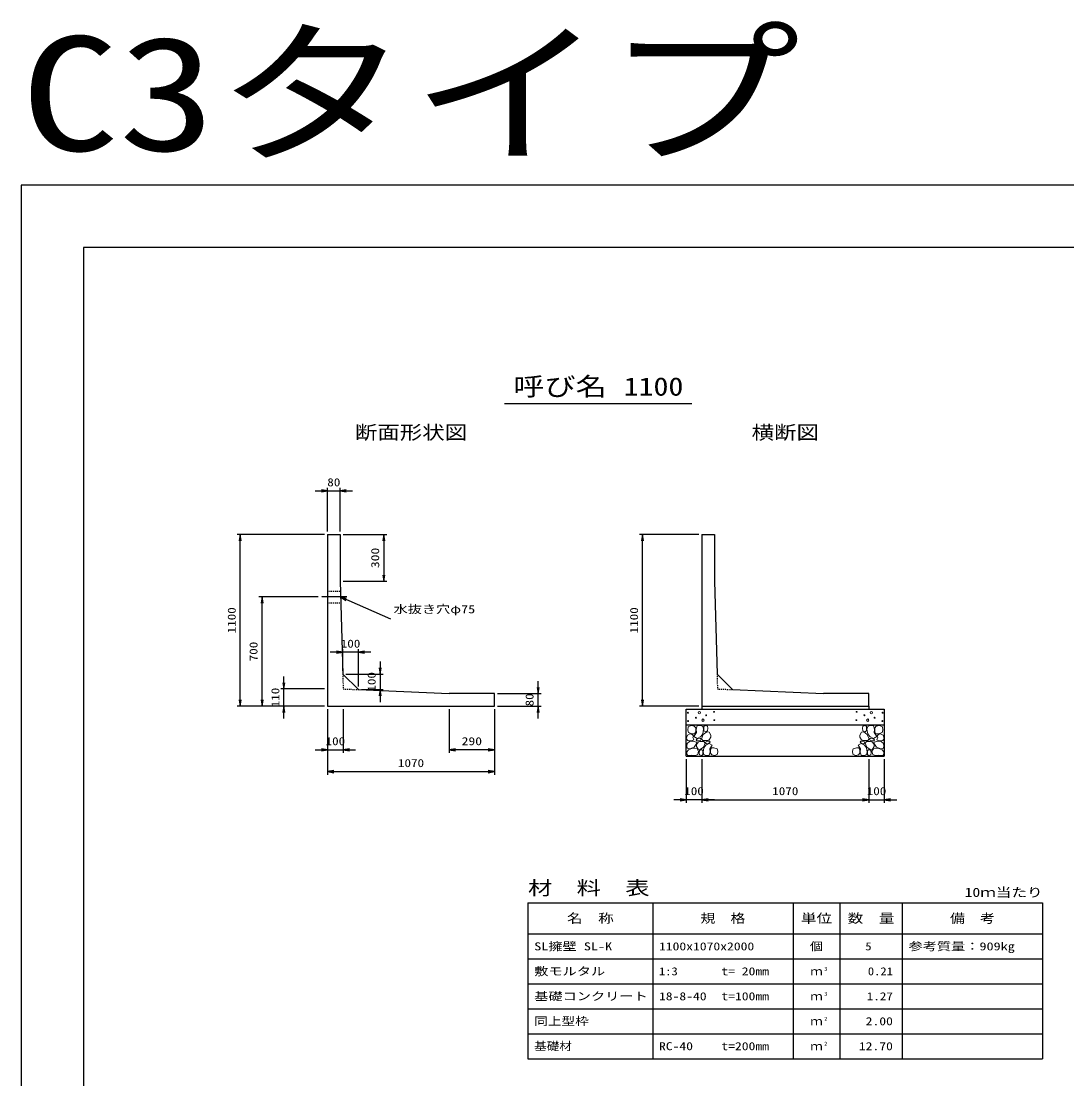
# Model space of a CAD drawing. Units: millimetres at full size. Extents: x 0 to 16820, y 0 to 12931.
# Drawn here: x 0 to 6706, y 6151 to 12931 of the extents above; entities that cross this region are included whole.
import ezdxf
from ezdxf.enums import TextEntityAlignment as Align

# ---------------------------------------------------------------- set-up
doc = ezdxf.new("R2010")
doc.units = ezdxf.units.MM
doc.linetypes.add('CHAIN', pattern=[18.5, 12, -1.5, 3.5, -1.5])
doc.linetypes.add('DASHED_SPACED', pattern=[12, 6, -6])
for name, color, linetype, lineweight in [('D-BMK', 2, 'CHAIN', 25), ('D-DCR-HCHn', 4, 'Continuous', 9), ('D-MTR-FRAM', 7, 'Continuous', 25), ('D-MTR-LINE', 7, 'Continuous', 25), ('D-STR-DIM', 7, 'Continuous', 25), ('D-STR-STRn', 1, 'Continuous', 25), ('D-STR-TXT', 7, 'Continuous', 25), ('D-TTL', 2, 'Continuous', 25), ('D-TTL-TXT', 7, 'Continuous', 25)]:
    doc.layers.add(name, color=color, linetype=linetype, lineweight=lineweight)
doc.layers.add('D-MTR', color=7, linetype='Continuous')
doc.layers.add('D-MTR-TXT', color=7, linetype='Continuous')
doc.styles.add('ＭＳ ゴシック', font='')
doc.styles.get('ＭＳ ゴシック').set_extended_font_data('MS Gothic')

# ---------------------------------------------------------------- blocks, each defined once
blk = doc.blocks.new('open_arrow')
at = {"color": 0, "linetype": 'Continuous', "lineweight": -2}
blk.add_lwpolyline([(7.5, 1.25), (0, 0), (7.5, -1.25)], dxfattribs=at)

msp = doc.modelspace()

# ---------------------------------------------------------------- linework, layer by layer
at = {"layer": 'D-BMK'}
msp.add_line((2087.899, 9240), (1925, 9240), dxfattribs=at)
at = {"layer": 'D-DCR-HCHn'}
for points in [[(4316.198, 8411.594), (4295.395, 8416.217), (4276.904, 8406.971), (4274.592, 8386.168), (4279.215, 8369.988), (4302.33, 8363.053), (4318.51, 8363.053), (4325.444, 8374.611), (4325.444, 8400.037)], [(4334.69, 8413.906), (4327.756, 8393.102), (4330.067, 8369.988), (4313.887, 8344.562), (4334.69, 8333.005), (4357.805, 8344.562), (4371.673, 8363.053), (4376.296, 8393.102), (4371.673, 8409.283), (4357.805, 8416.217)], [(4378.608, 8409.283), (4378.608, 8381.545), (4390.165, 8374.611), (4401.722, 8381.545), (4404.034, 8397.725), (4401.722, 8411.594), (4385.542, 8416.217)], [(5421.392, 8409.283), (5421.392, 8381.545), (5409.835, 8374.611), (5398.278, 8381.545), (5395.966, 8397.725), (5398.278, 8411.594), (5414.458, 8416.217)], [(5465.31, 8413.906), (5472.244, 8393.102), (5469.933, 8369.988), (5486.113, 8344.562), (5465.31, 8333.005), (5442.195, 8344.562), (5428.327, 8363.053), (5423.704, 8393.102), (5428.327, 8409.283), (5442.195, 8416.217)], [(5483.802, 8411.594), (5504.605, 8416.217), (5523.096, 8406.971), (5525.408, 8386.168), (5520.785, 8369.988), (5497.67, 8363.053), (5481.49, 8363.053), (5474.556, 8374.611), (5474.556, 8400.037)], [(4272.281, 8353.808), (4265.346, 8333.005), (4274.592, 8319.136), (4297.707, 8316.824), (4313.488, 8323.599), (4306.952, 8339.939), (4311.575, 8349.185), (4302.33, 8358.431), (4288.461, 8363.053)], [(4373.985, 8358.431), (4362.427, 8330.693), (4371.673, 8319.136), (4399.411, 8319.136), (4410.968, 8323.759), (4422.525, 8339.939), (4422.525, 8353.808), (4410.968, 8372.299), (4397.099, 8374.611)], [(5426.015, 8358.431), (5437.573, 8330.693), (5428.327, 8319.136), (5400.589, 8319.136), (5389.032, 8323.759), (5377.475, 8339.939), (5377.475, 8353.808), (5389.032, 8372.299), (5402.901, 8374.611)], [(5527.719, 8353.808), (5534.654, 8333.005), (5525.408, 8319.136), (5502.293, 8316.824), (5486.512, 8323.599), (5493.048, 8339.939), (5488.425, 8349.185), (5497.67, 8358.431), (5511.539, 8363.053)], [(4316.155, 8277.009), (4333.277, 8302.692), (4331.137, 8309.112), (4307.594, 8315.533), (4286.192, 8313.393), (4271.21, 8300.551), (4269.07, 8285.57), (4271.21, 8270.588), (4288.332, 8266.308)], [(4339.313, 8333.005), (4327.756, 8323.759), (4332.379, 8316.824), (4348.559, 8316.824), (4355.493, 8319.136), (4360.116, 8328.382), (4353.182, 8335.316)], [(4376.082, 8277.009), (4386.783, 8302.692), (4378.222, 8313.393), (4352.539, 8313.393), (4341.838, 8309.112), (4331.137, 8294.131), (4331.137, 8281.289), (4341.838, 8264.167), (4354.679, 8262.027)], [(4412.466, 8225.643), (4418.886, 8244.905), (4416.746, 8266.308), (4431.728, 8289.85), (4412.466, 8300.551), (4391.063, 8289.85), (4378.222, 8272.728), (4373.941, 8244.905), (4378.222, 8229.924), (4391.063, 8223.503)], [(4408.185, 8300.551), (4418.886, 8309.112), (4414.606, 8315.533), (4399.624, 8315.533), (4393.204, 8313.393), (4388.923, 8304.832), (4395.344, 8298.411)], [(4429.588, 8227.783), (4448.85, 8223.503), (4465.972, 8232.064), (4468.112, 8251.326), (4463.831, 8266.308), (4442.429, 8272.728), (4427.447, 8272.728), (4421.027, 8262.027), (4421.027, 8238.484)], [(5370.412, 8227.783), (5351.15, 8223.503), (5334.028, 8232.064), (5331.888, 8251.326), (5336.169, 8266.308), (5357.571, 8272.728), (5372.553, 8272.728), (5378.973, 8262.027), (5378.973, 8238.484)], [(5387.534, 8225.643), (5381.114, 8244.905), (5383.254, 8266.308), (5368.272, 8289.85), (5387.534, 8300.551), (5408.937, 8289.85), (5421.778, 8272.728), (5426.059, 8244.905), (5421.778, 8229.924), (5408.937, 8223.503)], [(5391.815, 8300.551), (5381.114, 8309.112), (5385.394, 8315.533), (5400.376, 8315.533), (5406.796, 8313.393), (5411.077, 8304.832), (5404.656, 8298.411)], [(5423.918, 8277.009), (5413.217, 8302.692), (5421.778, 8313.393), (5447.461, 8313.393), (5458.162, 8309.112), (5468.863, 8294.131), (5468.863, 8281.289), (5458.162, 8264.167), (5445.321, 8262.027)], [(5460.687, 8333.005), (5472.244, 8323.759), (5467.621, 8316.824), (5451.441, 8316.824), (5444.507, 8319.136), (5439.884, 8328.382), (5446.818, 8335.316)], [(5483.845, 8277.009), (5466.723, 8302.692), (5468.863, 8309.112), (5492.406, 8315.533), (5513.808, 8313.393), (5528.79, 8300.551), (5530.93, 8285.57), (5528.79, 8270.588), (5511.668, 8266.308)], [(4324.716, 8223.503), (4339.698, 8229.924), (4343.978, 8251.326), (4335.417, 8266.308), (4320.435, 8270.588), (4301.173, 8268.448), (4279.771, 8259.887), (4269.07, 8247.045), (4269.07, 8232.064), (4275.49, 8223.503), (4301.173, 8225.643)], [(4371.801, 8229.924), (4371.801, 8255.606), (4361.1, 8262.027), (4350.399, 8255.606), (4348.259, 8240.625), (4350.399, 8227.783), (4365.381, 8223.503)], [(5428.199, 8229.924), (5428.199, 8255.606), (5438.9, 8262.027), (5449.601, 8255.606), (5451.741, 8240.625), (5449.601, 8227.783), (5434.619, 8223.503)], [(5475.284, 8223.503), (5460.302, 8229.924), (5456.022, 8251.326), (5464.583, 8266.308), (5479.565, 8270.588), (5498.827, 8268.448), (5520.229, 8259.887), (5530.93, 8247.045), (5530.93, 8232.064), (5524.51, 8223.503), (5498.827, 8225.643)]]:
    msp.add_lwpolyline(points, close=True, dxfattribs=at)
for centre, radius in [((4275.727, 8497.43), 3), ((4348.336, 8497.43), 7.5), ((4392.708, 8481.639), 3), ((4443.131, 8503.481), 3), ((5356.869, 8503.481), 3), ((5407.292, 8481.639), 3), ((5451.664, 8497.43), 7.5), ((5524.273, 8497.43), 3), ((4276.869, 8443.919), 3), ((4327.292, 8465.761), 3), ((4371.664, 8449.97), 7.5), ((4444.273, 8449.97), 3), ((5355.727, 8449.97), 3), ((5428.336, 8449.97), 7.5), ((5472.708, 8465.761), 3), ((5523.131, 8443.919), 3)]:
    msp.add_circle(centre, radius, dxfattribs=at)
at = {"layer": 'D-MTR-FRAM'}
for p, q in [((3250, 7280), (6550, 7280)), ((3250, 7280), (3250, 6280)), ((6550, 7280), (6550, 6280)), ((3250, 6280), (6550, 6280))]:
    msp.add_line(p, q, dxfattribs=at)
at = {"layer": 'D-MTR-LINE'}
for p, q in [((4050, 7280), (4050, 6280)), ((4950, 7280), (4950, 6280)), ((5250, 7280), (5250, 6280)), ((5650, 7280), (5650, 6280)), ((3250, 7080), (6550, 7080)), ((3250, 6920), (6550, 6920)), ((3250, 6760), (6550, 6760)), ((3250, 6600), (6550, 6600)), ((3250, 6440), (6550, 6440))]:
    msp.add_line(p, q, dxfattribs=at)
at = {"layer": 'D-STR-DIM'}
for p, q in [((1885, 9920), (2125, 9920)), ((1965, 9660), (1965, 9940)), ((2045, 9660), (2045, 9940)), ((1945, 9640), (1385, 9640)), ((1405, 8540), (1405, 9640)), ((2065, 9640), (2345, 9640)), ((2325, 9640), (2325, 9340)), ((4345, 9640), (3965, 9640)), ((3985, 8540), (3985, 9640)), ((2065, 9340), (2345, 9340)), ((1905, 9240), (1525, 9240)), ((1545, 8540), (1545, 9240)), ((2242.226, 8885.711), (1982.226, 8885.711)), ((2062.226, 8765.711), (2062.226, 8905.711)), ((2162.226, 8665.711), (2162.226, 8905.711)), ((2302.226, 8825.711), (2302.226, 8565.711)), ((1685, 8460), (1685, 8730)), ((2082.226, 8745.711), (2322.226, 8745.711)), ((3315, 8460), (3315, 8700)), ((1945, 8650), (1665, 8650)), ((2182.226, 8645.711), (2322.226, 8645.711)), ((3055, 8620), (3335, 8620)), ((1945, 8540), (1385, 8540)), ((1945, 8540), (1525, 8540)), ((1945, 8540), (1665, 8540)), ((1965, 8520), (1965, 8240)), ((1965, 8520), (1965, 8100)), ((2065, 8520), (2065, 8240)), ((2745, 8520), (2745, 8240)), ((3035, 8520), (3035, 8100)), ((3035, 8520), (3035, 8240)), ((3055, 8540), (3335, 8540)), ((4345, 8540), (3965, 8540)), ((1885, 8260), (2145, 8260)), ((3035, 8260), (2745, 8260)), ((4265, 8200), (4265, 7920)), ((4365, 8200), (4365, 7920)), ((4365, 8200), (4365, 7920)), ((5435, 8200), (5435, 7920)), ((5435, 8200), (5435, 7920)), ((5535, 8200), (5535, 7920)), ((1965, 8120), (3035, 8120)), ((4445, 7940), (4185, 7940)), ((4365, 7940), (5435, 7940)), ((5355, 7940), (5615, 7940))]:
    msp.add_line(p, q, dxfattribs=at)
at = {"layer": 'D-STR-STRn'}
for p, q in [((1965, 9640), (2045, 9640)), ((1965, 9640), (1965, 8540)), ((2045, 9640), (2045, 9340)), ((4365, 9640), (4445, 9640)), ((4365, 9640), (4365, 8540)), ((4445, 9640), (4445, 9340)), ((2045, 9340), (2062.226, 8745.711)), ((4445, 9340), (4462.226, 8745.711)), ((2162.226, 8645.711), (2062.226, 8745.711)), ((4562.226, 8645.711), (4462.226, 8745.711)), ((2162.226, 8645.711), (2745, 8620)), ((3035, 8620), (2745, 8620)), ((3035, 8540), (3035, 8620)), ((4562.226, 8645.711), (5145, 8620)), ((5435, 8620), (5145, 8620)), ((5435, 8540), (5435, 8620)), ((1965, 8540), (3035, 8540)), ((4265, 8220), (4265, 8520)), ((4265, 8520), (5535, 8520)), ((4365, 8540), (5435, 8540)), ((4365, 8540), (4365, 8520)), ((5435, 8540), (5435, 8520)), ((5535, 8520), (5535, 8220)), ((4265, 8420), (5535, 8420)), ((4265, 8220), (5535, 8220))]:
    msp.add_line(p, q, dxfattribs=at)
at = {"layer": 'D-STR-STRn', "linetype": 'DASHED_SPACED'}
for p, q in [((1965, 9277.5), (2046.812, 9277.5)), ((1965, 9202.5), (2048.986, 9202.5))]:
    msp.add_line(p, q, dxfattribs=at)
at = {"layer": 'D-STR-STRn', "color": 2, "linetype": 'DASHED_SPACED'}
for p, q in [((2062.226, 8745.711), (2065, 8650)), ((4462.226, 8745.711), (4465, 8650)), ((2065, 8650), (2162.226, 8645.711)), ((4465, 8650), (4562.226, 8645.711))]:
    msp.add_line(p, q, dxfattribs=at)
at = {"layer": 'D-STR-TXT'}
msp.add_line((2047.899, 9240), (2367.899, 9100), dxfattribs=at)
at = {"layer": 'D-TTL'}
for points in [[(0, 0), (16820, 0), (16820, 11880), (0, 11880)], [(400, 400), (16420, 400), (16420, 11480), (400, 11480)]]:
    msp.add_lwpolyline(points, close=True, dxfattribs=at)
at = {"layer": 'D-TTL-TXT'}
msp.add_line((3100, 10480), (4300, 10480), dxfattribs=at)

# ---------------------------------------------------------------- block references
at = {"layer": 'D-STR-DIM', "xscale": 5.33, "yscale": 5.33}
for p, rotation in [((1965, 9920), 180), ((1405, 9640), 270), ((2325, 9640), 270), ((3985, 9640), 270), ((2325, 9340), 90), ((1545, 9240), 270), ((2062.226, 8885.711), 180), ((2302.226, 8745.711), 90), ((1685, 8650), 90), ((2302.226, 8645.711), 270), ((3315, 8620), 90), ((1405, 8540), 90), ((1545, 8540), 90), ((3985, 8540), 90), ((1685, 8540), 270), ((3315, 8540), 270), ((1965, 8260), 180), ((3035, 8260), 180), ((3035, 8120), 180), ((4265, 7940), 180), ((5435, 7940), 180), ((5435, 7940), 180)]:
    msp.add_blockref('open_arrow', p, dxfattribs=dict(at, rotation=rotation))
for p in [(2045, 9920), (2162.226, 8885.711), (2065, 8260), (2745, 8260), (1965, 8120), (4365, 7940), (4365, 7940), (5535, 7940)]:
    msp.add_blockref('open_arrow', p, dxfattribs=at)
at = {"layer": 'D-STR-TXT', "xscale": 5.33, "yscale": 5.33, "rotation": 336.4}
msp.add_blockref('open_arrow', (2047.899, 9240), dxfattribs=at)

# ---------------------------------------------------------------- texts
at = {"layer": 'D-MTR', "style": 'ＭＳ ゴシック', "width": 1.3}
msp.add_text('材\u3000料\u3000表', height=87.98, dxfattribs=at).set_placement((3250, 7304), align=Align.BOTTOM_LEFT)
at = {"layer": 'D-MTR', "style": 'ＭＳ ゴシック', "width": 1.25}
msp.add_text('10ｍ当たり', height=58.65, dxfattribs=at).set_placement((6550, 7299.333), align=Align.BOTTOM_RIGHT)
at = {"layer": 'D-MTR-TXT', "style": 'ＭＳ ゴシック'}
for s, height, width, p in [('名\u3000称', 58.65, 1.25, (3650, 7180)), ('規\u3000格', 58.65, 1.2, (4500, 7180)), ('単位', 58.65, 1.25, (5100, 7180)), ('数\u3000量', 58.65, 1.25, (5450, 7180)), ('備\u3000考', 58.65, 1.2, (6100, 7180)), ('個', 51.32, 1.2, (5100, 7000)), ('ｍ', 51.32, 1.15, (5100, 6840)), ('ｍ', 51.32, 1.15, (5100, 6680)), ('ｍ', 51.32, 1.15, (5100, 6520)), ('ｍ', 51.32, 1.15, (5100, 6360))]:
    msp.add_text(s, height=height, dxfattribs=dict(at, width=width)).set_placement(p, align=Align.MIDDLE_CENTER)
for s, width, p in [('SL擁壁 SL-K', 1.3, (3290, 7000)), ('1100x1070x2000', 1.25, (4090, 7000)), ('参考質量：909kg', 1.3, (5690, 7000)), ('敷モルタル', 1.3, (3290, 6840)), ('1:3', 1.15, (4090, 6840)), ('t= 20mm', 1.25, (4490, 6840)), ('基礎コンクリート', 1.3, (3290, 6680)), ('18-8-40', 1.25, (4090, 6680)), ('t=100mm', 1.25, (4490, 6680)), ('同上型枠', 1.25, (3290, 6520)), ('基礎材', 1.15, (3290, 6360)), ('RC-40', 1.25, (4090, 6360)), ('t=200mm', 1.25, (4490, 6360))]:
    msp.add_text(s, height=51.32, dxfattribs=dict(at, width=width)).set_placement(p, align=Align.MIDDLE_LEFT)
for s, width, p in [('5', 1.15, (5453.553, 7000)), ('0.21', 1.15, (5590, 6840)), ('1.27', 1.2, (5590, 6680)), ('2.00', 1.25, (5590, 6520)), ('12.70', 1.25, (5590, 6360))]:
    msp.add_text(s, height=51.32, dxfattribs=dict(at, width=width)).set_placement(p, align=Align.MIDDLE_RIGHT)
at = {"layer": 'D-MTR-TXT', "style": 'ＭＳ ゴシック', "width": 1.15}
for s, p in [('3', (5150, 6835.333)), ('3', (5150, 6675.333)), ('2', (5150, 6515.333)), ('2', (5150, 6355.333))]:
    msp.add_text(s, height=25.66, dxfattribs=at).set_placement(p, align=Align.BOTTOM_LEFT)
at = {"layer": 'D-STR-DIM', "style": 'ＭＳ ゴシック'}
for s, width, p in [('80', 1.2, (2005, 9975)), ('100', 1.2, (2112.226, 8940.711)), ('100', 1.2, (2015, 8315)), ('290', 1.25, (2890, 8315)), ('1070', 1.2, (2500, 8175)), ('100', 1.2, (4315, 7995)), ('1070', 1.2, (4900, 7995)), ('100', 1.2, (5485, 7995))]:
    msp.add_text(s, height=51.32, dxfattribs=dict(at, width=width)).set_placement(p, align=Align.MIDDLE_CENTER)
for s, width, p in [('300', 1.25, (2270, 9490)), ('1100', 1.2, (1350, 9090)), ('1100', 1.2, (3930, 9090)), ('700', 1.2, (1490, 8890)), ('100', 1.2, (2247.226, 8695.711)), ('110', 1.2, (1630, 8595)), ('80', 1.2, (3260, 8580))]:
    msp.add_text(s, height=51.32, rotation=90, dxfattribs=dict(at, width=width)).set_placement(p, align=Align.MIDDLE_CENTER)
at = {"layer": 'D-STR-TXT', "style": 'ＭＳ ゴシック', "width": 1.3}
msp.add_text('水抜き穴φ75', height=51.32, dxfattribs=at).set_placement((2387.899, 9120), align=Align.BOTTOM_LEFT)
at = {"layer": 'D-TTL-TXT', "style": 'ＭＳ ゴシック', "width": 1.25}
msp.add_text('C3タイプ', height=733.1, dxfattribs=at).set_placement((0, 11880), align=Align.BOTTOM_LEFT)
at = {"layer": 'D-TTL-TXT', "style": 'ＭＳ ゴシック'}
for s, height, width, p in [('呼び名', 117.3, 1.25, (3455, 10495)), ('1100', 117.3, 1.2, (4055, 10495)), ('断面形状図', 87.98, 1.2, (2500, 10224)), ('横断図', 87.98, 1.2, (4900, 10224))]:
    msp.add_text(s, height=height, dxfattribs=dict(at, width=width)).set_placement(p, align=Align.BOTTOM_CENTER)

doc.saveas('drawing.dxf')
